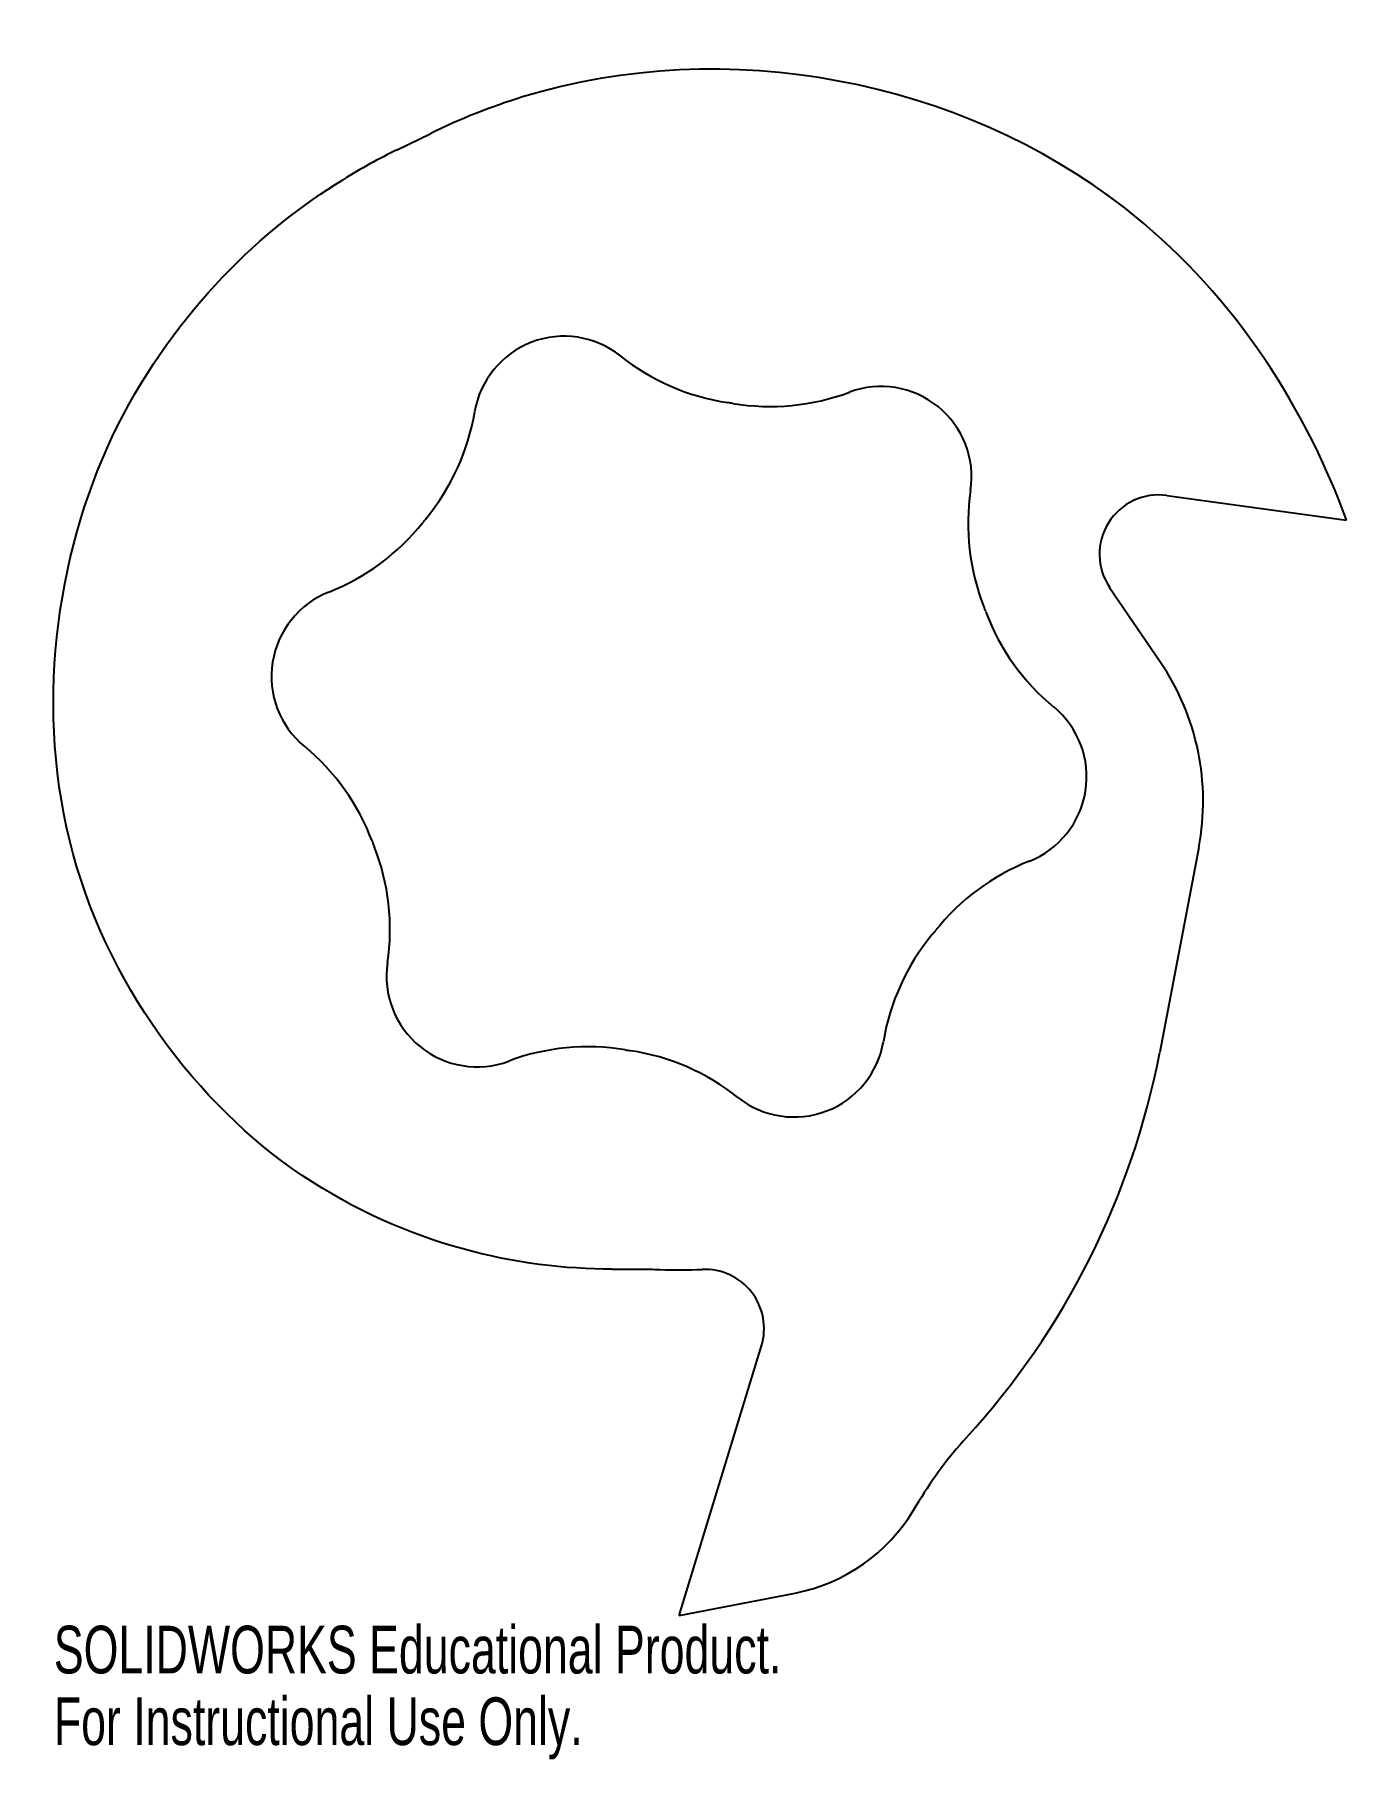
# Model space of a CAD drawing. Header units: millimetres. Extents: x -65 to 68, y -105 to 70.
import ezdxf

# ---------------------------------------------------------------- set-up
doc = ezdxf.new("R2010")
doc.units = ezdxf.units.MM
doc.styles.add('SLDTEXTSTYLE0', font='TXT', dxfattribs={"width": 0.7})

msp = doc.modelspace()

# ---------------------------------------------------------------- linework, layer by layer
at = {"color": 7, "linetype": 'Continuous', "lineweight": 25}
for p, q in [((-28.56, 58.39), (-25.15, 60.06)), ((49.39, 23.41), (67.6, 20.91)), ((43.61, 14.09), (48.76, 6.51)), ((52.64, -12.23), (48.68, -32.96)), ((-6.8, -54.92), (-3, -54.92)), ((0, -90), (8.35, -62.7)), ((23.76, -79.31), (24.32, -78.39)), ((0, -90), (11.77, -87.71))]:
    msp.add_line(p, q, dxfattribs=at)
for centre, radius, start, end in [((0, 0), 65, 116.0609, 121.5384), ((-11.65, 30.34), 9.18, 51.5858, 170.4142), ((8.34, 55.55), 23, 231.5858, 261.4572), ((9.23, 55.41), 23, 260.5428, 290.4142), ((20.45, 25.26), 9.18, 351.5858, 110.4142), ((-43.37, 35.7), 23, 320.5428, 350.4142), ((0, 0), 33.17, 80.5428, 81.4572), ((52.28, 20.55), 23, 171.5858, 201.4572), ((48.58, 17.46), 6, 82.1855, 214.1855), ((0, 0), 33.17, 140.5428, 141.4572), ((-43.94, 35), 23, 291.5858, 321.4572), ((-32.1, 5.08), 9.18, 111.5858, 230.4142), ((0, 0), 33.17, 20.5428, 21.4572), ((52.6, 19.71), 23, 200.5428, 230.4142), ((28.08, -7.54), 25, 349.1855, 34.1855), ((32.1, -5.08), 9.18, 291.5858, 50.4142), ((-52.6, -19.71), 23, 20.5428, 50.4142), ((0, 0), 33.17, 200.5428, 201.4572), ((-52.28, -20.55), 23, 351.5858, 21.4572), ((43.94, -35), 23, 111.5858, 141.4572), ((0, 0), 33.17, 320.5428, 321.4572), ((43.37, -35.7), 23, 140.5428, 170.4142), ((-20.45, -25.26), 9.18, 171.5858, 290.4142), ((-9.23, -55.41), 23, 80.5428, 110.4142), ((0, 0), 33.17, 260.5428, 261.4572), ((-8.34, -55.55), 23, 51.5858, 81.4572), ((11.65, -30.34), 9.18, 231.5858, 350.4142), ((-29.9, -17.95), 80, 317.5204, 349.1855), ((0, 0), 55, 268, 272.4514), ((2.61, -60.94), 6, 343, 92.4514), ((58.6, -98.99), 40, 137.5204, 149), ((8.33, -70.04), 18, 281, 329)]:
    msp.add_arc(centre, radius, start, end, dxfattribs=at)
for points, knots in [([(67.6, 20.91), (63.05, 33.31), (43.02, 62.67), (1.15, 70.78), (-22.15, 61.53), (-25.15, 60.06)], [0.2746106, 0.2746106, 0.2746106, 0.2746106, 0.3782431, 0.5470045, 0.5730752, 0.5730752, 0.5730752, 0.5730752]), ([(-6.8, -54.92), (-16.17, -54.92), (-27.53, -52.55), (-48.78, -38.32), (-58.15, -26.01), (-65.28, 2.91), (-62.81, 18.6), (-50.91, 42.29), (-42.14, 50.4), (-34, 55.4)], [0, 0, 0, 0, 0.25, 0.25, 0.5, 0.5, 0.75, 0.75, 1, 1, 1, 1])]:
    msp.add_open_spline(points, degree=3, knots=knots, dxfattribs=at)
msp.add_open_spline([(-3, -54.92), (-2.64, -54.94), (-2.28, -54.95), (-1.92, -54.97)], degree=3, dxfattribs=at)

# ---------------------------------------------------------------- texts
at = {"color": 7, "linetype": 'Continuous', "char_height": 4.8336, "attachment_point": 1, "style": 'SLDTEXTSTYLE0'}
for s, insert in [('SOLIDWORKS Educational Product.', (-63.32, -91.02)), ('For Instructional Use Only.', (-63.32, -98.27))]:
    msp.add_mtext(s, dxfattribs=dict(at, insert=insert))

doc.saveas('drawing.dxf')
